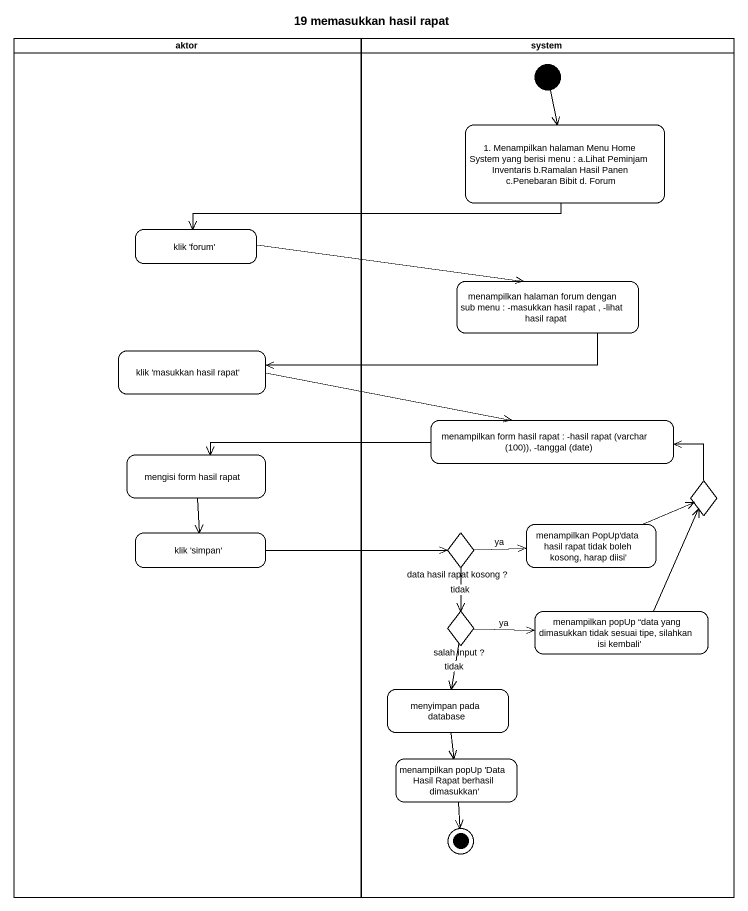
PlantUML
@startuml
title 19 memasukkan hasil rapat
hide empty description
state aktor <<partition>> {
  state "klik 'forum'" as klik_forum
  state "klik 'masukkan hasil rapat'" as klik_masukkan_hasil_rapat
  state "mengisi form hasil rapat" as mengisi_form_hasil_rapat
  state "klik 'simpan'" as klik_simpan
}
state system <<partition>> {
  state "1. Menampilkan halaman Menu Home System yang berisi menu : a.Lihat Peminjam Inventaris b.Ramalan Hasil Panen c.Penebaran Bibit d. Forum" as s1_Menampilkan_halaman_Menu
  state "menampilkan halaman forum dengan sub menu : -masukkan hasil rapat , -lihat hasil rapat" as menampilkan_halaman_forum
  state "menampilkan form hasil rapat : -hasil rapat (varchar (100)), -tanggal (date)" as menampilkan_form_hasil
  state choice1 <<choice>>
  state "data hasil rapat kosong ?" as data_hasil_rapat_kosong <<choice>>
  state "menampilkan PopUp'data hasil rapat tidak boleh kosong, harap diisi'" as menampilkan_PopUp_data
  state "salah input ?" as salah_input <<choice>>
  state "menampilkan popUp “data yang dimasukkan tidak sesuai tipe, silahkan isi kembali'" as menampilkan_popUp_data_yang
  state "menyimpan pada database" as menyimpan_pada_database
  state "menampilkan popUp 'Data Hasil Rapat berhasil dimasukkan'" as menampilkan_popUp_Data
  [*] --> s1_Menampilkan_halaman_Menu
  menampilkan_popUp_Data --> [*]
}
s1_Menampilkan_halaman_Menu -left-> klik_forum
klik_forum -right-> menampilkan_halaman_forum
menampilkan_halaman_forum -left-> klik_masukkan_hasil_rapat
klik_masukkan_hasil_rapat -right-> menampilkan_form_hasil
menampilkan_form_hasil -left-> mengisi_form_hasil_rapat
mengisi_form_hasil_rapat --> klik_simpan
choice1 -left-> menampilkan_form_hasil
klik_simpan -right-> data_hasil_rapat_kosong
data_hasil_rapat_kosong -right-> menampilkan_PopUp_data : ya
data_hasil_rapat_kosong --> salah_input : tidak
menampilkan_PopUp_data -right-> choice1
salah_input -right-> menampilkan_popUp_data_yang : ya
salah_input --> menyimpan_pada_database : tidak
menampilkan_popUp_data_yang -up-> choice1
menyimpan_pada_database --> menampilkan_popUp_Data
@enduml
